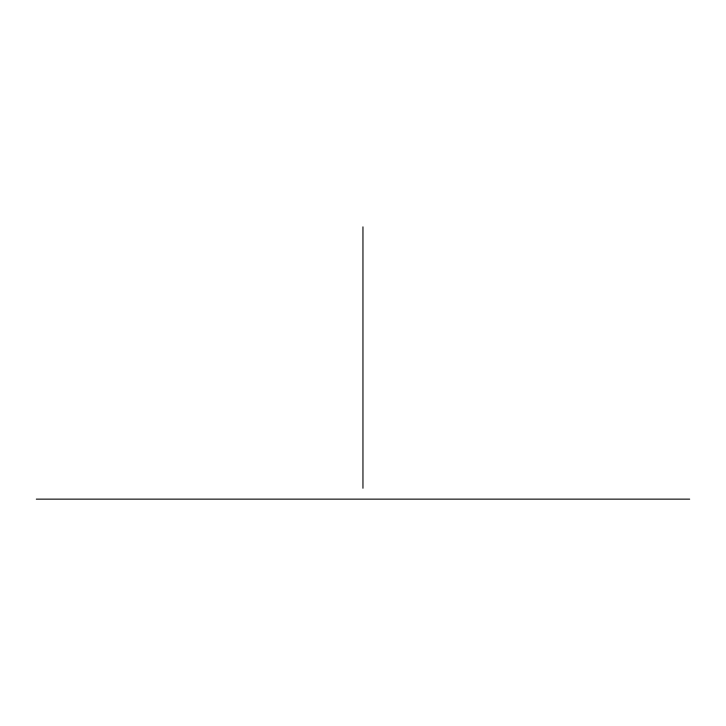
<?xml version="1.0" encoding="UTF-8"?>
<svg xmlns="http://www.w3.org/2000/svg" width="726" height="726" viewBox="0 0 726 726"><rect width="100%" height="100%" fill="white"/><g stroke="black" fill="none" stroke-linecap="round" stroke-linejoin="round"><path stroke-width="1.09" d="M36.3 499.143L689.7 499.143M362.955 226.857L362.955 488.253"/></g></svg>
